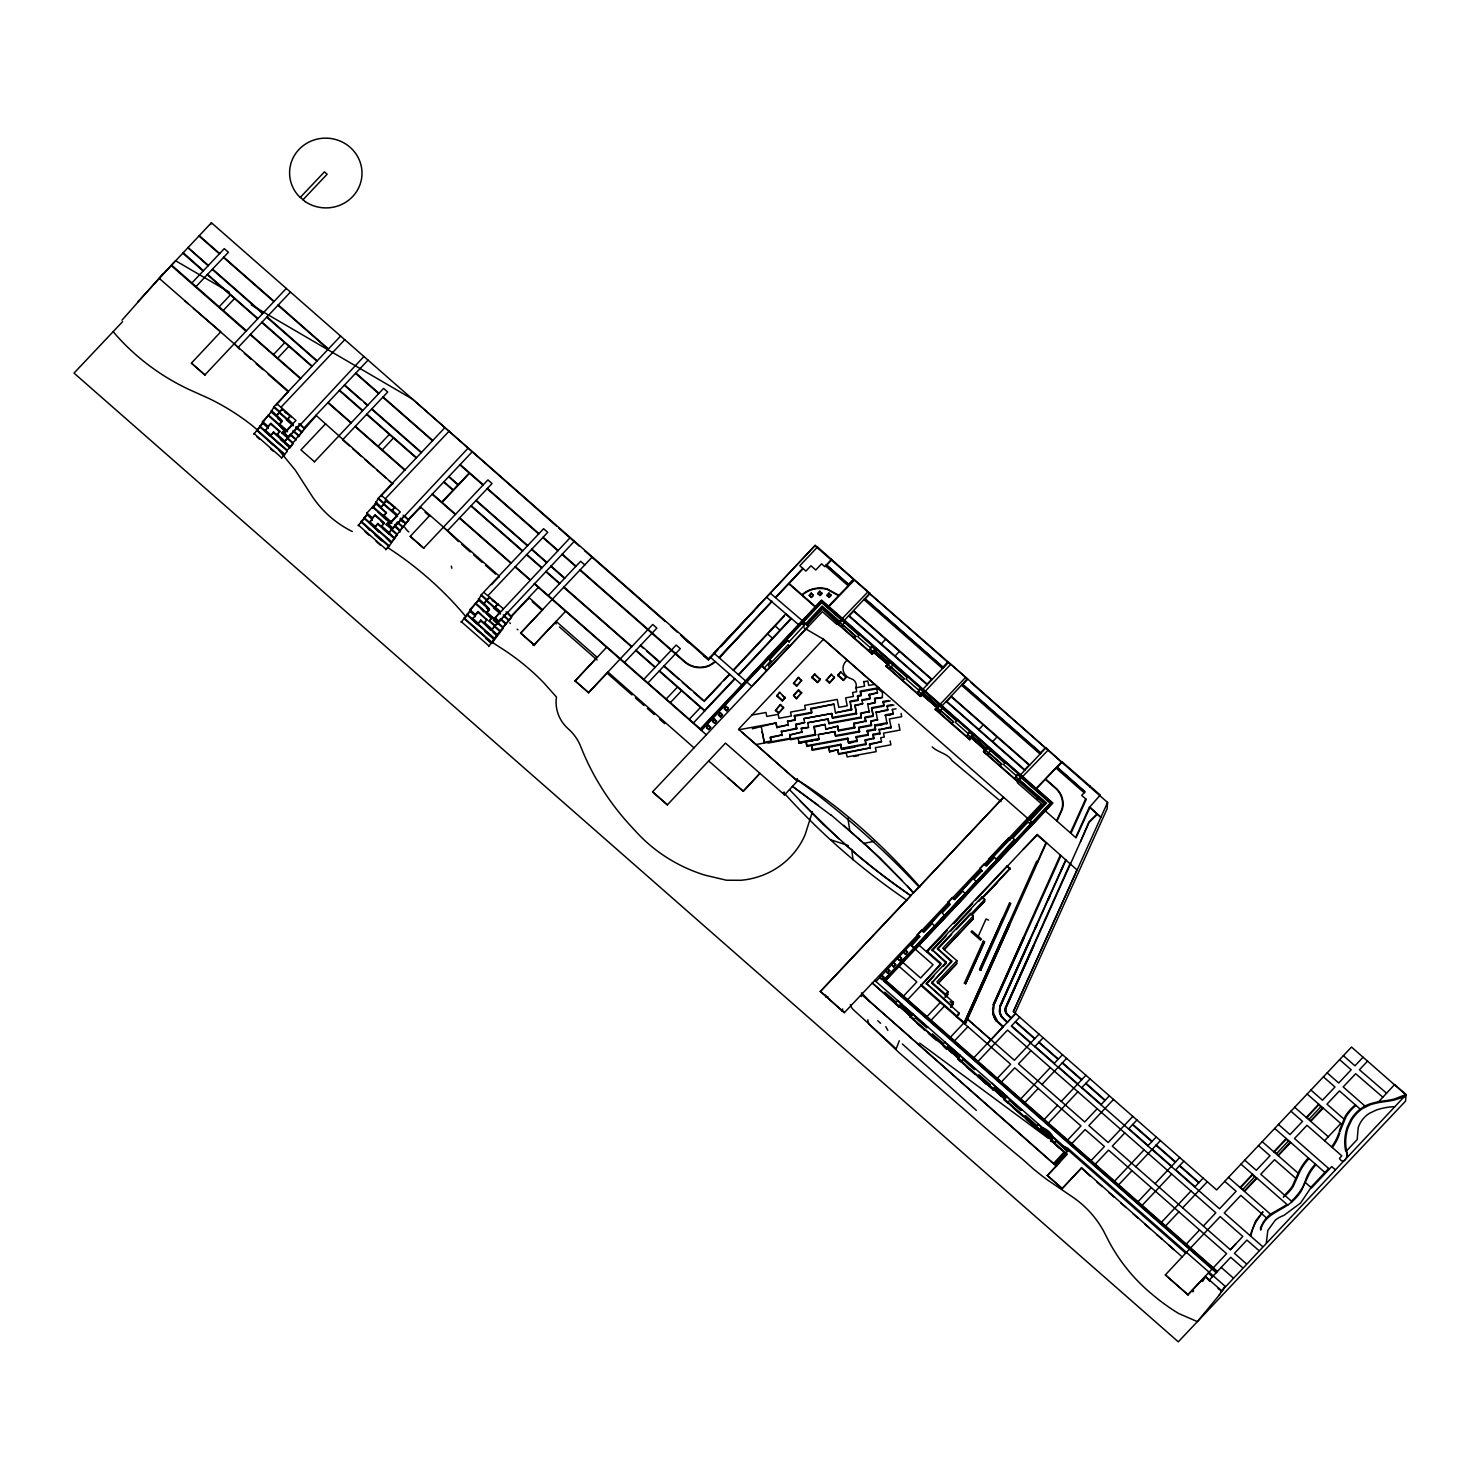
<?xml version="1.0" encoding="UTF-8"?>
<svg xmlns="http://www.w3.org/2000/svg" width="1480" height="1480" viewBox="0 0 1480 1480"><rect width="100%" height="100%" fill="white"/><g stroke="black" fill="none" stroke-linecap="round" stroke-linejoin="round"><path stroke-width="1.5" d="M1002.904 1027.064L996.355 1020.996A19.906 19.184 3.9 0 1 992.692 1011.82L993.524 1003.921L1060.439 854.848M992.581 1009.841L992.617 1008.879M1218.04 1288.525L1221.296 1290.727M159.304 278.443L288.526 391.238L278.24 402.838M171.181 265.586L246.069 331.279M183.039 252.507L203.426 270.729M187.72 247.53L208.107 265.771M191.419 363.137L204.869 374.94L191.419 363.137L220.779 331.816L193.436 308.395M234.228 343.601L239.261 348.91M253.875 434.195L271.043 411.847L282.088 421.523L279.276 424.501L268.232 414.807M256.688 431.217L262.423 423.761L262.571 421.523L268.195 415.565L284.733 430.088L281.921 433.067L292.966 442.742L290.006 447.959L284.475 443.131M265.124 431.587L270.637 436.415M287.139 451.678L287.231 450.197L270.692 435.675L273.541 431.938L277 434.972L279.868 431.254L270.896 423.373L265.179 430.828L259.647 426M267.936 428.608L268.084 426.351L270.896 423.373M267.769 440.152L273.3 444.981M270.988 412.587L274.004 406.611L340.622 336.053M273.449 433.437L273.541 431.938M276.723 405.132L276.815 403.633L295.963 420.45L284.271 432.845L288.36 437.229L300.107 424.075L304.196 428.442M279.276 424.501L282.125 420.764L276.668 415.177L282.292 409.22M276.15 441.262L281.681 446.091M277 434.972L279.868 431.254M276.612 415.936L282.329 408.48L282.236 409.979M279.221 425.241L283.309 429.625M278.814 449.828L284.271 455.414L287.194 450.938L259.611 426.74M281.921 433.067L284.789 429.329L287.546 431.753M281.459 458.393L284.327 454.656L256.743 430.458M290.099 446.461L284.586 441.632L290.302 434.177L295.815 439.005L295.723 440.504M287.805 414.067L284.993 412.402M287.601 419.321L290.45 415.603L287.601 419.321L273.966 407.37M284.586 441.632L363.914 356.495M288.36 437.229L284.271 432.845M293.114 424.168L287.638 418.581M298.572 436.785L304.362 428.589L298.831 423.743M315.906 416.046L295.815 439.005M315.962 415.307L392.774 483.923L389.296 480.871M325.6 423.779L300.94 449.901L314.389 461.686M338.976 436.73L339.05 435.564M358.197 525.696L366.781 514.522L372.294 519.369L369.5 522.348L363.969 517.501M361.009 522.718L366.726 515.28L366.892 513.024L372.498 507.085L389.055 521.589L386.243 524.567L397.288 534.243L388.593 546.916M366.578 526.824L369.297 529.988M369.445 523.087L379.046 532.301M369.5 522.348L375.217 514.892L384.171 522.755L381.322 526.473L377.863 523.457L375.014 527.176L391.553 541.699M372.461 507.825L375.365 503.348L386.41 513.024L383.598 516.002L372.553 506.327M372.257 520.109L372.405 517.87L375.217 514.892M375.31 504.107L378.325 498.131L444.944 427.572M378.029 511.913L386.243 519.924M375.014 527.176L377.863 523.457M381.045 496.651L381.137 495.152L400.285 511.951L388.593 524.346L392.681 528.73L404.429 515.577L408.517 519.961L420.228 507.566M386.41 513.024L380.934 507.437L386.613 500.74M380.675 520.479L383.394 523.643M383.69 505.216L383.838 502.96L386.65 500L386.558 501.498M383.598 516.002L386.447 512.284M383.339 529.045L388.851 533.891M386.243 524.567L389.111 520.849L391.867 523.273M385.984 537.61L390.072 541.995M385.781 549.894L388.648 546.176L361.065 521.977M394.328 539.479L394.42 537.98L388.963 532.393L394.568 526.436L400.1 531.283M391.923 510.841L394.772 507.122L391.923 510.841L378.269 498.871M388.907 533.133L397.491 521.959L403.004 526.806L397.288 534.243M392.681 528.73L468.235 447.996M394.679 524.938L400.137 530.524L400.044 532.023M403.152 515.262L408.665 520.091L400.137 530.524M408.665 520.091L403.004 526.806M410.238 536.37L423.687 548.155L410.238 536.37L429.921 515.28L429.848 516.446L425.019 512.21M420.19 507.973L420.283 506.808L499.038 575.905L498.964 577.107M443.371 527.084L458.486 541.587M461.131 622.34L478.28 599.992L489.325 609.668L486.513 612.646L475.487 602.952M463.943 619.362L469.66 611.906L469.808 609.668L478.243 600.732L481.259 594.757L543.586 528.73L547.73 532.356L488.197 595.423M472.361 619.732L477.874 624.56M475.173 616.753L475.321 614.496L478.132 611.518L487.049 620.139L478.077 612.276L472.416 618.973L466.903 614.145M475.024 628.297L480.538 633.126M488.715 646.538L494.487 638.343L477.929 623.82L480.796 620.083L484.238 623.117L487.105 619.399M480.945 608.558L483.646 611.721M480.685 621.582L480.796 620.083M484.016 592.537L503.219 608.595M486.513 607.984L489.27 610.408L489.38 608.909L483.904 603.322L489.529 597.365M483.849 604.081L489.584 596.625L489.473 598.124M486.457 613.386L490.546 617.771M486.513 612.646L489.38 608.909M486.254 625.67L490.343 630.054M494.487 638.343L500.203 630.887L489.177 621.212L492.026 617.475L503.071 627.15L502.96 628.649L491.526 643.56L485.995 638.712M489.177 621.212L492.026 617.475M497.335 634.606L491.823 629.777L497.502 623.062M495.041 602.212L492.23 600.547M494.838 607.466L497.705 603.748L494.838 607.466L481.204 595.515M528.804 598.198L511.433 616.587L507.344 612.221L498.871 621.896L494.727 618.27L570.299 537.536M491.823 629.777L500.351 619.343L505.882 624.19M497.447 623.82L497.595 621.563L486.569 611.888M498.871 621.896L574.425 541.162M506.086 611.888L511.543 617.475L500.203 630.887M511.599 616.735L503.071 627.15M556.091 621.582L534.021 644.947L520.59 633.163L552.133 599.511M528.785 598.66L528.86 597.439L542.642 609.797L520.59 633.163M534.021 644.947L565.582 611.296M607.873 672.235L588.504 692.732L575.054 680.948L606.615 647.297M588.504 692.732L620.065 659.1M652.551 791.837L667.369 804.843L652.551 791.837L822.38 611.702L837.07 624.579L838.975 622.026M694.065 747.863L607.873 671.994L607.762 673.733L631.904 694.916M706.645 727.79L708.55 725.237L710.585 727.624L708.698 729.603L706.645 727.79L708.55 725.237M708.698 729.603L710.622 727.05M708.883 761.109L743.349 791.356L727.846 777.74M712.565 721.5L714.489 718.966L716.505 721.334L714.637 723.313L712.565 721.5L714.489 718.966M714.637 723.313L716.542 720.779M718.503 715.229L720.409 712.676L722.443 715.062L720.575 717.042L718.503 715.229L720.409 712.676M720.575 717.042L722.481 714.489M724.423 708.938L726.347 706.385L728.382 708.772L726.495 710.752L724.423 708.938L726.347 706.385M726.495 710.752L728.419 708.217M742.091 732.285L795.851 779.72M801.975 623.154L804.362 625.596L801.975 623.154L761.885 665.63L766.659 670.588L751.84 686.424L713.915 653.161L815.184 545.343L817.312 547.212L799.829 565.73L805.916 571.077L810.948 565.767L815.776 570.004L821.567 563.843L824.767 566.655L831.446 559.477M766.659 597.273L799.811 625.744L821.659 602.601L858.992 635.346L857.734 636.659L870.277 647.666L871.516 646.335L875.605 649.923M764.235 668.461L761.885 665.63M738.687 729.788L776.149 722.924L752.34 728.771M770.414 593.313L802.179 620.564M766.64 670.736L808.376 626.022L803.548 621.785M769.323 659.47L770.821 661.116L769.323 659.47L787.563 640.155L789.062 641.802L787.563 640.155M761.238 726.403L764.402 742.997L762.107 731.675M769.822 667.369L768.49 665.612L788.23 644.688L789.599 646.02M771.099 741.036L770.248 737.817L782.162 734.894L770.285 737.077L771.099 741.036L764.438 742.257M775.446 710.529L780.496 704.48L783.549 707.958L778.554 713.249L775.446 710.529L780.496 704.48M776.815 696.062L779.683 692.344L785.14 697.931L782.328 700.91L776.815 696.062L779.683 692.344M776.963 726.902L788.377 724.812L776.908 727.642L776.149 722.924M778.554 713.249L783.605 707.199M782.328 700.91L785.196 697.173M796.758 728.123L781.311 731.693L796.702 728.863L795.963 724.164L804.639 722.573L803.825 718.614L831.816 713.49L832.555 718.207L856.495 713.823L854.941 705.146L862.711 703.721L861.897 699.763L870 698.283L869.204 694.324L877.492 692.807L876.697 688.829L860.305 691.826L861.101 695.804L857.457 696.47L858.252 700.429L850.038 701.927M795.204 719.447L787.508 721.593L795.149 720.187L794.409 715.488L811.762 712.305L810.948 708.346L833.906 704.147L835.46 712.824L851.629 709.864L850.075 701.187L858.308 699.688L857.494 695.711L861.157 695.045L860.343 691.086L878.732 687.719L878.639 689.218L882.505 692.621L882.339 697.505L874.588 698.912L875.383 702.889L867.613 704.295L875.438 702.13L874.625 698.172L882.339 697.505M667.369 804.843L725.459 743.09L784.418 794.816M789.821 734.987L802.068 731.99L789.821 734.987L790.616 738.946M793.502 683.427L798.553 677.396L801.605 680.856L796.61 686.147L793.502 683.427L798.553 677.396M793.521 695.23L796.573 698.708L801.605 692.659L798.515 689.939L793.521 695.23L796.573 698.708M789.876 734.228L790.561 739.686L815.554 735.116L814 726.44L825.082 724.423L825.84 729.122L837.754 726.199L825.84 729.122M799.829 625.429L701.428 730.473M789.506 789.654L822.899 824.193L858.659 856.31A681.688 656.584 3.9 0 0 896.491 885.706L910.829 895.77L896.51 885.447A681.688 656.584 3.9 0 1 858.678 856.051L846.56 845.691M795.149 720.187L794.409 715.488M796.61 686.147L801.642 680.115M796.702 728.863L795.963 724.164M794.705 694.657L798.515 689.939M802.863 623.949L804.454 622.562M805.601 623.783L822.159 606.06L839.604 621.36M798.164 738.538L798.978 742.516M808.376 626.022L806.304 624.209M798.941 743.015L819.051 739.334L798.941 743.015L819.051 739.334L818.292 734.616L834.868 731.582L835.608 736.3L859.547 731.916L858.788 727.198L871.572 724.867L870.777 720.908L877.621 719.65L870.721 721.648L871.535 725.607L858.752 727.957L859.547 731.916M807.007 624.801L822.27 608.983L841.454 626.595M809.32 595.626L811.244 593.091L813.26 595.46L811.391 597.439L809.32 595.626L811.244 593.091M797.516 781.163L738.576 729.196L823.472 639.249L1033.539 823.528L915.362 949.217M811.391 597.439L813.297 594.923M159.322 278.166L211.418 222.74L708.55 658.822L815.184 545.343M803.825 718.614L831.816 713.49M804.639 722.573L795.907 724.904M817.274 547.766L817.33 546.841L869.87 593.313M807.784 722.74L828.19 719.002L807.784 722.74L808.524 727.438L801.216 728.789M806.877 746.16L806.101 741.702L806.859 746.401L847.781 738.927L848.577 742.886L856.994 741.332L856.236 736.633L868.113 734.45L867.298 730.491L875.531 728.993L874.717 725.034L887.057 722.777L886.983 723.776M808.524 727.438L801.272 728.03L802.03 732.748M811.891 677.692L814.74 673.974L820.216 679.561L817.404 682.539L811.891 677.692L814.74 673.974M817.941 593.758L819.846 591.223L821.881 593.591L820.013 595.571L817.941 593.758L819.846 591.223M794.353 716.227L811.706 713.064L810.948 708.346M820.013 595.571L821.918 593.036M812.335 750.249L811.577 745.55L812.335 750.249L840.77 745.051L841.565 749.01L865.948 744.551L865.208 739.834L873.885 738.243L873.071 734.284L879.934 733.026L879.841 734.284M815.554 735.116L814 726.44M822.214 607.522L838.957 622.396L822.214 607.522L806.285 624.579M817.404 682.539L820.253 678.802M827.043 595.607L828.966 593.073L830.983 595.441L829.115 597.421L827.043 595.607L828.966 593.073M818.292 734.616L834.868 731.582M831.39 560.162L831.464 559.218M829.115 597.421L831.038 594.886M826.321 680.301L831.371 674.27L834.424 677.748L829.429 683.038L826.321 680.301L831.371 674.27M825.082 724.423L813.945 727.198M829.429 683.038L834.48 676.989M861.36 717.782L860.546 713.823L869.278 711.473L860.601 713.064L861.36 717.782L828.948 723.702L828.19 719.002M841.158 619.713L837.68 623.913L872.146 654.123L875.568 650.497M829.651 751.933L828.893 747.215L829.651 751.933L837.921 749.676L829.688 751.193M833.906 704.147L810.892 709.087M837.828 675.583L840.696 671.865L846.153 677.452L843.341 680.43L837.828 675.583L840.696 671.865M835.46 712.824L851.685 709.105M1019.868 779.683L1017.333 782.716L1041.347 803.77L844.34 1012.672L820.346 991.378L1003.607 797.258L913.419 893.032L912.365 891.83M888.444 700.484L883.153 701.465L883.949 705.423L871.628 707.68L873.219 715.599L865.005 717.115L865.8 721.075L853.942 723.239L854.682 727.957L838.513 730.917L837.754 726.199M843.341 680.43L846.209 676.712M838.716 753.653L870.407 747.844L838.66 754.393L837.921 749.676M840.733 745.55L840.807 744.311L812.372 749.509M840.807 744.311L841.528 749.509L854.83 747.086M853.904 579.901L838.864 595.312M854.256 580.216L828.911 606.541M846.375 753.727L847.226 756.928L876.179 751.637L875.383 747.678L890.904 744.829L890.109 740.87M847.763 739.168L847.818 738.168L806.915 745.661M847.818 738.168L848.558 743.127L852.758 742.368M855.884 636.382L843.341 625.245L841.787 626.91L843.341 625.245L855.884 636.382L854.33 638.047L855.903 636.252M856.495 713.823L854.941 705.146M855.921 687.46L856.698 691.752L852.591 692.51L853.387 696.47L845.635 697.894L847.226 705.812L838.809 707.348L837.218 699.43L804.676 705.387L805.471 709.346L790.524 712.084L791.338 716.043L778.998 718.299L778.202 714.341L766.788 716.431L765.993 712.472L751.933 715.043M854.682 727.957L853.942 723.239M856.976 741.591L856.236 736.633M867.761 592.055L842.416 618.381M847.263 660.117A10.934 10.527 3.9 0 0 850.963 678.617A7.308 7.049 3.9 0 1 855.884 687.793L864.561 686.202L863.691 681.448M869.833 593.869L948.384 662.781M862.711 703.721L854.885 705.886M844.34 1012.672L820.346 991.378M853.886 723.998L865.8 721.075M865.948 744.551L865.208 739.834M861.841 700.502L869.944 699.023L869.204 694.324M872.146 654.123L876.234 649.258M867.298 730.491L867.243 731.49L875.476 729.732L874.68 725.774L887.001 723.516L885.447 714.84L893.199 713.434L892.403 709.457L896.048 708.791M872.46 653.79L869.038 650.201L872.164 646.908M868.038 735.449L868.113 734.45M874.957 651.145L888.777 662.688L874.976 650.774L873.718 652.292L887.501 664.39M865.763 721.815L864.949 717.856L873.163 716.357L871.628 707.68M869.5 745.384L869.611 743.885L881.488 741.702L880.674 737.743L884.318 737.077L883.505 733.118L899.988 730.102L898.786 724.164M872.996 735.542L873.071 734.284M876.697 688.829L878.639 689.218M865.153 740.592L873.885 738.243M874.662 726.033L874.717 725.034M887.889 709.549L875.975 712.472L887.834 710.308L887.094 705.59L892.292 704.628M877.492 692.807L869.149 695.063M875.457 729.991L875.531 728.993M901.061 713.416L901.727 716.709L889.388 718.966L890.997 726.902L879.083 729.825L890.942 727.642M871.572 708.421L883.893 706.163L883.153 701.465M923.224 693.102L938.098 706.145L923.224 692.899L920.375 696.451L885.928 666.222L890.035 661.357M886.243 665.889L889.702 668.923M881.488 741.702L869.555 744.625M887.538 664.002L873.7 652.476M885.928 666.222L888.167 663.355M885.373 715.839L885.447 714.84M891.589 667.573L890.016 669.349L891.589 667.573L904.132 678.58L902.56 680.356L904.132 678.58M890.904 728.141L890.997 726.902M892.329 710.456L892.403 709.457M874.643 980.352L1185.647 1253.171M893.199 713.434L889.258 715.136M879.805 977.133L881.84 979.52L883.745 976.967L881.692 975.154L879.805 977.133L881.84 979.52M881.692 975.154L883.708 977.522M885.743 970.861L887.778 973.23L889.684 970.677L887.612 968.864L885.743 970.861L887.778 973.23M887.612 968.864L889.647 971.25M891.682 964.572L893.698 966.939L895.622 964.405L893.55 962.592L891.682 964.572L893.698 966.939M893.55 962.592L895.585 964.96M897.601 958.282L899.637 960.668L901.542 958.115L899.489 956.302L897.601 958.282L899.637 960.668M899.489 956.302L901.505 958.689M899.1 1007.14L901.616 1003.958L899.1 1007.14L872.164 982.868L899.137 1006.604M920.375 696.451L950.456 664.594M920.69 696.118L917.286 692.529L920.412 689.218M914.215 1019.239L899.711 1006.474L910.663 1016.353L912.587 1013.578L910.034 1016.945L958.245 1058.108M903.54 952.01L905.575 954.378L907.481 951.844L905.409 950.012L903.54 952.01L905.575 954.378M900.95 1005.161L911.921 1014.78L900.969 1004.976M922.577 693.935L937.469 706.996M905.409 950.012L907.443 952.398M876.012 981.555L918.71 935.804L910.496 945.054L933.066 964.757L920.579 977.984L902.874 962.444M911.606 945.868L919.746 936.711L917.341 934.601L921.707 929.958L924.13 932.086L932.234 923.483L934.62 926.166M914.011 947.995L997.02 859.547L994.597 857.42L986.494 866.022L984.07 863.913L979.705 868.538L982.073 871.221M911.31 1015.243L900.34 1005.642L911.273 1015.687M917.341 934.601L919.746 936.711M914.233 1019.165L915.473 1017.852L926.813 1027.805L927.757 1026.935M972.564 736.374L986.346 748.473L972.564 736.189L969.714 739.723L935.268 709.512L965.33 677.655M921.707 929.958L923.058 931.734L949.309 903.392L923.058 931.734M921.948 694.786L936.877 707.292M937.488 706.626L936.84 707.847M939.023 712.195L942.187 708.328M939.356 712.509L940.929 710.844L953.471 721.851L940.929 710.844M1010.082 869.075L1007.399 865.652L926.85 950.974L941.003 963.388L920.949 985.551L1010.618 1064.231L997.335 1078.31M943.13 667.721L864.561 598.808L943.13 667.721L948.421 662.096M947.311 930.236L926.776 951.973L926.85 950.974M959.058 1013.097L956.487 1016.742L959.058 1013.097L926.332 983.331L946.312 962.167L932.178 949.753L981.98 896.991L984.736 899.415L984.607 901.413L971.935 914.825M943.186 966.422L946.257 963.166L932.178 949.753M927.442 1027.231L912.605 1014.207L910.034 1016.945M950.808 1007.066L953.453 1002.274L931.605 983.108L951.64 960.945L937.488 948.532L970.566 913.493L973.322 915.917L973.119 918.913L944.074 949.679L973.119 918.766M951.899 723.646L953.471 721.851M931.549 1034.964L932.474 1033.965L943.5 1043.622L945.036 1041.976M931.605 983.108L951.566 961.945L937.488 948.532M931.845 1034.705L946.682 1047.711L948.551 1045.731L944.74 1042.309M944.61 915.584L942.224 912.901L950.345 904.299L947.94 902.19L952.306 897.565L954.711 899.674L962.833 891.071L965.201 893.754M962.148 684.408L1040.699 753.45L962.13 684.537L967.458 678.784L1045.953 748.38M947.94 902.19L949.272 903.966M946.257 963.166L946.312 962.167M947.977 991.582L945.48 994.227L945.276 997.224L947.773 994.579L947.977 991.582L936.914 981.888L956.894 960.723L942.741 948.31L973.322 915.917M952.306 897.565L953.638 899.322L981.092 869.74L953.638 899.322M967.458 678.784L815.147 545.916M943.186 1046.101L946.645 1049.394L949.198 1045.713L947.255 1048.746M951.566 961.945L951.64 960.945M953.453 1002.274L950.826 1006.918L953.323 1004.273L950.105 1001.461M948.551 1046.786L959.521 1056.22M969.714 739.723L973.822 734.857M970.029 739.39L966.625 735.801L969.752 732.508M971.324 737.502L985.07 750.175L983.516 751.822L1017.963 782.051L1022.365 776.852M956.691 963.72L938.246 983.257L956.691 963.72L956.894 960.723M958.892 1057.072L947.922 1047.452L958.873 1057.256L960.168 1055.333L957.597 1059.014L961.445 1062.104M970.492 914.492L970.566 913.493M961.501 1061.308L963.073 1059.347M961.797 1060.975L947.293 1048.303M983.516 751.822L987.604 746.956M983.83 751.489L987.882 755.059M976.393 881.913L974.007 879.25L982.11 870.647L979.705 868.538M985.736 748.954L971.935 737.04M987.271 754.523L990.435 750.656M987.604 754.818L989.177 753.172L1001.72 764.18L989.177 753.172M981.924 897.99L981.98 896.991M1008.546 837.976L1009.897 839.752L1008.546 837.976L988.807 858.881L990.157 860.657L985.421 865.671M975.024 1068.893L960.206 1055.961L957.615 1058.755L993.21 1089.983L995.115 1087.43L1006.067 1097.235L1006.714 1096.162L1004.161 1099.843L1007.991 1102.933M975.339 1068.689L974.414 1069.541L963.055 1059.588M990.157 860.657L988.807 858.881M978.039 1076.663L986.439 1084.303M978.095 1075.868L979.039 1074.795L990.379 1084.766M978.41 1075.534L993.228 1088.54L995.096 1086.561L991.933 1083.12M1000.147 765.956L1001.72 764.18M996.077 859.325L1014.355 839.438L1012.838 838.106L1028.138 821.899L1030.505 824.582M1007.325 866.651L1007.399 865.652M993.191 1090.224L995.744 1086.542L1006.696 1096.402M993.802 1089.576L1004.772 1099.196M1019.554 780.015L1046.638 802.974L1030.08 820.512M1005.42 1098.086L994.467 1088.281L1004.791 1098.752M1008.361 1101.73L1009.601 1100.417L1020.941 1110.463L1021.885 1109.519M1028.711 819.291L1043.974 803.474L985.458 865.115M1029.395 819.902L1027.286 818.644M1033.151 823.787L1052.243 803.048L821.567 600.695L700.391 729.566M1020.608 1110.074L1006.752 1096.791L1004.161 1099.585L1039.755 1130.812C1043.289 1124.541 1064.767 1153.438 1041.014 1129.314M1048.025 750.193L1022.68 776.519M1045.305 803.215L1019.258 780.163L1045.305 803.215L1029.377 820.272M1024.641 1116.697L1025.585 1115.642L1036.925 1125.595L1038.479 1124.079M1061.53 762.052L1036.185 788.377M1061.881 762.348L1046.008 747.826M1039.737 1131.053L1039.811 1130.017C1040.551 1122.136 1059.144 1138.435 1050.782 1139.637L1059.329 1148.239M1040.348 1130.406L1054.907 1142.652M1041.642 1128.463L1052.613 1137.898M1061.031 855.57L994.208 1004.217L993.358 1010.378M1065.767 859.732L999.944 1006.123L999.314 1011.155A13.246 12.765 3.9 0 0 999.536 1012.468M1081.51 1168.09L1062.122 1188.607L1047.303 1175.601L1067.302 1154.178L1050.782 1139.637M1054.592 1142.893L1056.147 1141.265L1067.505 1151.218M1053.538 1163.465L1055.629 1164.779L1066.266 1153.272L1064.176 1151.958L1053.538 1163.465L861.527 994.245L1056.628 1166.444L1055.629 1164.779M1054.592 1163.872L1065.211 1152.864M1077.126 870.037L1037.221 834.48M1084.784 792.115L1056.628 767.288L1084.784 792.115L1081.695 795.389L1086.246 799.385L1070.947 833.37M1062.122 1188.607L1081.51 1167.85L1182.483 1257.168M1090.057 787.064L1090.112 786.121M1089.854 807.618L1076.034 837.828L1045.398 810.966M1067.154 1150.996L1053.298 1137.62L1050.726 1140.433L1064.157 1152.217M1068.43 1150.349L1065.933 1152.994M1097.032 813.926L1088.799 822.121L1080.474 841.732M1097.383 814.222L1089.188 822.362L1070.577 863.691M1081.51 1167.85L1090.039 1176.064M970.825 682.465L1107.577 802.438L1107.151 808.672L1014.817 1013.67M1165.333 1274.909L1187.996 1294.796L1165.333 1274.909L1189.383 1249.194M1221.259 1291.356L1405.982 1094.849L1351.499 1047.063L1216.634 1189.92L1013.356 1011.617L1077.144 869.5M1382.745 1097.124L1355.68 1073.722L1343.192 1086.949L1364.875 1105.967L1369.573 1104.043A76.849 74.019 3.9 0 1 1376.937 1102.064L1378.713 1101.694L1394.623 1084.544L1406 1094.534L1405.556 1101.102L1178.302 1341.823L74.019 373.108L122.581 321.66M1386.501 1093.147L1359.436 1069.744L1367.557 1061.142M535.242 644.133L534.28 645.484L532.671 644.929M830.854 839.845L848.318 845.543M1250.878 1236.281L1250.878 1236.244A45.029 43.364 3.9 0 1 1256.483 1221.185L1262.958 1211.824L1255.651 1220.778L1250.064 1235.578M1002.589 1017.611L1002.127 1017.056A12.784 12.303 3.9 0 1 999.777 1011.117L1000.388 1006.289L1066.118 859.825M999.721 1010.1L1000.388 1006.252L1030.432 939.56M919.82 886.816C884.541 846.745 841.084 806.748 796.591 779.405C839.993 810.356 883.024 848.41 919.321 887.297M797.369 778.647L796.462 779.96M861.379 996.503L862.193 993.561M211.418 222.74L210.771 224.516M993.136 1005.031L1023.549 937.247M899.285 1040.736L896.196 1048.839L853.405 1009.748A9.546 9.194 3.9 0 1 850.408 1004.513M965.053 1024.419L1046.527 842.638M965.053 1024.253L1009.656 925.037M978.243 936.304L986.013 919.024L988.585 920.098M983.257 941.28L964.386 983.183L965.682 983.738L984.533 941.817L983.257 941.28L984.533 941.706L965.682 983.738L964.405 983.145M1002.996 917.748L979.612 969.678L980.889 970.214M964.128 1023.013L1036.703 861.212L1037.924 861.841M964.146 1022.846L1009.379 922.373M1037.498 861.619L1045.972 842.749L1037.239 835.109L1023.217 849.372M1070.188 863.395L1005.494 1007.695A7.326 7.086 2 0 0 1007.011 1014.558L1011.155 1018.295M1070.558 863.728L1005.938 1007.825A6.864 6.623 2 0 0 1007.362 1014.244L1008.472 1015.336M1070.355 832.851L1085.673 798.885M994.208 1004.18L1024.234 937.524M999.962 1006.104L1030.024 939.338M1034.724 928.904L1036.611 924.723M1047.877 899.692L1049.764 895.511M1061.031 870.481L1062.918 866.318M1075.683 837.514L1089.539 806.748L1100.88 817.293L1089.502 807.303L1100.269 795.038L1061.937 761.663L1045.639 779.035L1056.776 788.84A22.219 21.405 3.9 0 1 1062.344 809.227L1056.979 821.123M1035.13 929.144L1036.999 924.982M1048.265 899.97L1050.134 895.807M1033.281 945.831L1005.494 1007.677A7.326 7.067 3.9 0 0 1007.029 1014.522L1008.158 1015.632M1033.725 945.998L1005.938 1007.825A6.864 6.604 3.9 0 0 1007.38 1014.226M1013.356 1011.598L1107.577 802.438M1311.058 1187.515L1300.569 1203.036L1283.77 1215.487A26.474 25.493 3.9 0 0 1275.298 1220.168L1267.842 1230.38L1266.325 1242.774M1056.628 820.808L1061.881 809.116A21.756 20.96 3.9 0 0 1056.461 789.154L1045.342 779.35L1036.536 788.673M1302.622 1187.367L1305.656 1180.226A21.849 21.035 3.9 0 1 1306.6 1177.377A49.358 47.545 3.9 0 1 1309.911 1171.105A52.004 50.08 3.9 0 1 1314.425 1165.111L1315.35 1164.076M812.446 811.614L805.213 834.461A77.256 74.407 3.9 0 1 740.759 880.285L726.476 880.23L704.998 875.161A153.606 147.945 3.9 0 1 636.899 832.63L629.703 824.823A263.625 253.913 3.9 0 1 583.86 754.134L579.957 744.718A46.75 45.029 3.9 0 0 569.689 730.158L567.765 728.401A37.333 35.964 3.9 0 1 556.462 697.024L543.808 682.835A234.617 225.978 3.9 0 0 503.441 649.572L492.063 642.227M906.555 900.377L906.796 900.488M1302.659 1187.33L1300.347 1190.808A52.873 50.931 3.9 0 1 1292.595 1200.058L1291.411 1201.112M1221.204 1292.299L1224.645 1287.175M1202.574 1281.458L1204.812 1278.128M1219.206 1295.037L1225.218 1286.342L1067.487 1147.98L1063.214 1146.223M825.6 995.152L826.007 997.261L827.875 996.688M121.971 320.198L163.281 273.541M392.496 540.885L397.029 534.909M1287.082 1204.572L1270.469 1214.173A55.204 53.169 3.9 0 0 1266.492 1217.947L1266.343 1218.114A31.857 30.673 3.9 0 0 1263.217 1222.388L1260.498 1227.623L1260.664 1230.083C1264.383 1213.526 1282.586 1210.973 1293.224 1200.687A53.724 51.745 3.9 0 0 1301.105 1191.289L1307.432 1177.71A48.396 46.62 3.9 0 1 1310.688 1171.568A51.097 49.21 3.9 0 1 1315.128 1165.667L1316.034 1164.668M137.714 301.976L175.565 260.721L229.345 292.134M756.206 608.484L761.312 602.934M720.945 646.686L754.911 609.871M771.82 601.195L719.021 657.638L742.294 632.996M719.373 657.952L772.153 601.49M733.211 670.088L786.01 613.645M733.562 670.403L784.456 615.976M738.39 674.64L790.857 618.548L786.028 614.311M738.742 674.936L791.523 618.492M745.624 680.985L821.529 600.066L1052.89 803.029L1029.562 827.727M913.993 948.014L1032.152 822.325M914.326 948.31L1050.93 803.104L1021.755 777.518M915.029 948.92L1033.188 823.232M926.776 951.973L947.293 930.162M953.601 923.446L972.545 903.281M975.69 899.933L1037.239 834.461M981.851 898.767L1010.1 868.686L1007.344 866.281M971.935 914.659L984.607 901.172M945.258 997.372L947.755 994.708M958.966 1014.244L956.783 1016.557L965.238 1023.975M987.16 1043.826L1003.403 1026.528L997.649 1021.404L993.746 1013.652A20.165 19.425 3.9 0 1 993.469 1007.288M1212.046 1269.082L1188.014 1294.556M1213.304 1267.75L1226.587 1253.652L1203.943 1233.784L1108.557 1150.127L1095.255 1164.205M1124.782 1132.921L1112.294 1146.149L1230.324 1249.694L1235.763 1243.903M1209.345 1279.978L1230.713 1257.297L1242.701 1267.805M191.919 282.921L224.276 248.64L228.419 252.266L196.063 286.546M300.236 197.488L324.453 171.847L327.136 174.196L302.919 199.856M219.151 306.804L230.362 294.946M223.295 310.449L234.488 298.59M204.869 374.94L286.306 288.433M238.354 347.226L290.45 292.06M273.541 354.534L284.752 342.657M277.685 358.16L288.877 346.302M280.96 407.278L344.748 339.697M270.692 435.675L273.504 432.697L290.043 447.219M284.216 433.585L293.003 424.298M304.251 427.702L368.039 360.121M292.966 442.742L295.778 439.764L290.246 434.917M287.231 450.197L292.855 444.24M314.371 461.945L383.598 388.389L387.723 392.015L343.193 439.19M378.121 446.257L389.314 434.399M382.266 449.883L393.458 438.025M381.082 495.893L392.792 483.498M372.387 508.01L377.03 503.108M385.281 498.779L449.069 431.198M380.934 507.437L383.746 504.458L397.528 516.557M381.322 526.473L384.134 523.513L375.161 515.632M388.537 525.104L397.306 515.798M408.572 519.221L472.361 451.641M394.42 537.98L397.232 535.002L391.719 530.154M423.687 548.155L487.919 479.909L492.045 483.535L447.515 530.71M491.508 584.6L499.001 576.663M477.929 623.82L480.741 620.841L497.299 635.364M494.727 618.27L500.407 611.554L494.894 606.726M511.488 615.846L538.646 587.079M548.303 595.552L580.659 561.271L584.804 564.898M552.447 599.178L592.351 556.887M575.054 680.948L597.143 657.324L556.11 621.341L556.036 623.968M620.361 658.766L652.736 624.486L656.861 628.112L624.505 662.393M643.818 679.338L676.175 645.058L680.319 648.684L647.944 682.965M666.222 698.986L677.433 687.127M703.518 655.621L708.495 659.877L717.818 649.979M670.366 702.612L681.559 690.753M775.557 597.236L802.826 568.357M775.909 597.532L788.822 583.841L815.091 606.874M803.159 568.653L789.136 583.509L801.957 594.757A26.955 25.974 3.9 0 1 827.209 588.929L838.846 595.312M831.464 560.106L826.784 565.064L848.614 584.212L853.294 579.254M729.474 674.066L704.147 700.891L664.15 665.815M704.166 701.52L720.76 683.945M723.776 680.763L729.807 674.362M689.329 719.262L700.521 707.403M734.635 678.599L704.628 710.4L659.47 670.773M693.473 722.888L734.987 678.913M700.059 729.27L768.897 656.324M701.095 730.177L821.622 601.971L841.473 619.38M769.304 659.784L787.545 640.47M770.84 660.802L764.272 668.072L766.677 670.181M789.062 641.802L804.38 625.282M806.97 625.171L822.27 608.983M828.56 606.226L838.549 595.645L827.08 589.355A26.511 25.53 3.9 0 0 802.308 595.053L815.406 606.56M838.846 623.709L841.972 620.416M844.488 620.194L869.87 593.184M869.907 593.813L865.226 598.771L943.093 667.091L947.773 662.134M841.491 626.04L844.618 622.729M796.61 697.949L801.605 692.659M871.683 652.532L874.81 649.221M881.285 643.911L885.669 639.286M743.385 790.857L759.943 773.337L743.349 791.356M895.086 656.01L899.452 651.385M887.094 666.037L890.202 662.726M889.739 668.35L892.847 665.057M784.4 795.056L797.535 780.922M923.039 689.107L948.421 662.226L967.439 678.913L942.057 705.793M919.931 694.841L923.058 691.548M935.268 709.512L935.619 708.606L939.06 711.64M936.433 709.309L939.541 706.015M967.476 679.413L962.795 684.37L1040.662 752.691L1045.342 747.733M969.27 738.132L972.397 734.82M978.872 729.51L983.238 724.885M992.655 741.61L997.039 736.985M984.663 751.637L987.789 748.325M1017.981 774.817L1014.873 778.129L1043.974 803.659M1020.627 774.706L1046.008 747.696M1017.519 780.441L1020.627 777.148M820.346 991.619L910.385 896.233M1061.956 762.293L1057.275 767.251L1084.766 791.356M1009.897 839.752L1027.102 821.511M881.877 978.946L883.745 976.967M887.815 972.674L889.684 970.677M893.735 966.385L895.622 964.405M899.674 960.095L901.542 958.115M905.612 953.823L907.481 951.844M1029.655 823.232L1031.264 821.529M1030.561 824.027L1050.264 803.14L1017.352 774.262L1016.094 775.576L1003.57 764.587L1004.809 763.255L986.994 747.622M963.628 895.437L883.209 980.611L1216.19 1272.708M982.72 875.198L985.902 871.85M1003.07 853.646L1010.692 845.58M964.257 895.437L883.875 980.592L1216.505 1272.375M982.923 875.66L986.032 872.368M1004.606 852.702L1010.785 846.135M965.423 895.529L885.188 980.537L1217.115 1271.708M966.44 895.123L885.836 980.5L1217.43 1271.394M953.62 923.538L972.582 903.466M932.104 950.752L946.109 935.915M950.789 930.976L971.028 909.534M978.798 901.283L1010.155 868.076M986.549 893.994L997.539 882.376M937.432 949.531L951.603 934.509M956.32 929.514L984.736 899.415M903.54 996.04L916.841 981.943L899.137 966.422M907.684 999.666L940.929 964.386L919.117 945.258M926.277 984.33L933.954 976.189M926.998 1016.594L940.281 1002.515M931.124 1020.238L944.425 1006.141M950.438 1037.166L963.739 1023.087M954.582 1040.792L967.865 1026.713M973.877 1057.737L1015.595 1013.56L1007.14 1022.551L1001.757 1017.26A13.246 12.765 3.9 0 1 999.907 1013.745M978.021 1061.364L1007.547 1030.08L1215.82 1212.786L1203.333 1226.014M1019.72 1017.186L1011.303 1026.121L1219.557 1208.809L1236.096 1191.289L1224.755 1181.317M1039.034 1034.131L1014.373 1060.254L967.384 1019.036L990.916 1039.83M1001.461 1081.936L1014.762 1067.857L1080.974 1125.928L1067.672 1140.007M1031.005 1050.652L1018.517 1063.88L1084.711 1121.951L1097.198 1108.724M1034.742 1046.693L1043.178 1037.758M1020.774 1098.881L1050.301 1067.598M1054.056 1063.62L1062.492 1054.704M1024.918 1102.508L1038.202 1088.411M1041.957 1084.452L1066.618 1058.33M1044.233 1119.435L1057.515 1105.357M1061.271 1101.398L1085.932 1075.257M1048.358 1123.08L1077.884 1091.796M1081.639 1087.819L1090.076 1078.883M1100.954 1104.764L1109.371 1095.829M1071.816 1143.633L1085.099 1129.555L1104.413 1146.501L1091.111 1160.579M1113.515 1099.455L1088.855 1125.595L1108.168 1142.523L1132.829 1116.401M1047.303 1175.601L1059.532 1162.651M1128.537 1128.963L1136.955 1120.027M1114.57 1181.151L1144.095 1149.868M1147.833 1145.89L1156.269 1136.973M1118.695 1184.777L1131.996 1170.698M1135.752 1166.721L1160.413 1140.599M1138.009 1201.723L1151.311 1187.626M1155.048 1183.667L1179.727 1157.527M1142.153 1205.349L1171.679 1174.066M1175.416 1170.088L1183.852 1161.171M1161.467 1222.277L1190.993 1191.012M1194.73 1187.034L1203.166 1178.099M1165.592 1225.921L1178.894 1211.824M1182.631 1207.865L1207.31 1181.725M1186.276 1244.07L1199.577 1229.973M1240.036 1187.496L1252.524 1174.269M1273.762 1151.773L1286.25 1138.545M1306.248 1117.4L1318.736 1104.173M1363.062 1057.22L1354.958 1065.822L1343.378 1055.666M1242.849 1189.347L1254.707 1176.785M1276.555 1153.623L1288.433 1141.062M1309.06 1119.25L1320.918 1106.689M1190.642 1247.88L1220.168 1216.597L1242.812 1236.447L1230.324 1249.694M1244.532 1191.418L1257.02 1178.191M1278.239 1155.714L1290.727 1142.486M1310.725 1121.341L1323.213 1108.113M1324.563 1140.729L1340.788 1123.524M1187.996 1294.796L1205.183 1276.592M1192.751 1291.855L1193.657 1290.893M1331.556 1146.87L1331.87 1146.538A48.933 47.12 3.9 0 0 1338.845 1132.848M1332.241 1147.463L1332.648 1147.037A49.802 47.971 3.9 0 0 1339.733 1133.107M1310.855 1187.33L1328.652 1168.497M1347.614 1156.676L1346.578 1150.83L1357.197 1139.582L1358.215 1127.649A28.194 27.14 3.9 0 1 1369.204 1113.423L1376.345 1110.037A61.18 58.923 3.9 0 1 1394.845 1106.652M1406 1094.534L1394.271 1099.048A79.217 76.294 3.9 0 1 1384.54 1100.805A77.163 74.333 3.9 0 0 1379.97 1101.472L1378.454 1101.749M1219.705 1294.501L1197.376 1321.621L1178.635 1313.482A200.762 193.381 3.9 0 1 1152.883 1294.945L1148.221 1291.004A180.597 173.956 3.9 0 1 1108.761 1241.165L1103.729 1231.305A100.936 97.218 3.9 0 0 1071.761 1196.451L1046.915 1179.56A329.596 317.442 3.9 0 1 1033.095 1168.682L1022.495 1159.21A2188.772 2108.149 3.9 0 1 971.935 1116.197L898.934 1052.539L869.075 1024.123A9.546 9.194 3.9 0 1 867.872 1019.757M1355.273 1104.783L1351.573 1108.354A42.217 40.663 3.9 0 0 1345.283 1116.197L1339.659 1129.888A48.933 47.12 3.9 0 1 1339.271 1131.368M715.173 661.523L709.549 665.223A22.515 21.682 3.9 0 1 684.815 661.579L580.179 569.782M715.506 661.856L709.752 665.63A22.959 22.107 3.9 0 1 684.519 661.93L579.864 570.115M1355.995 1105.412L1355.773 1105.579A46.102 44.4 3.9 0 0 1346.134 1116.567L1340.547 1130.091A49.802 47.971 3.9 0 1 1340.177 1131.608M1364.782 1106.004L1359.436 1109.704A40.478 38.98 3.9 0 0 1350.963 1119.361L1347.281 1127.131A48.267 46.49 3.9 0 0 1345.653 1150.977C1349.852 1155.214 1343.544 1166.055 1339.456 1158.378L1341.823 1155.861L1306.988 1125.3L1294.501 1138.527L1329.336 1169.089M920.024 886.409L918.673 887.686M843.6 1011.414L841.51 1010.692L842.768 1008.935M1403.947 1097.013L1394.456 1099.936A80.087 77.145 3.9 0 1 1384.67 1101.694A76.386 73.575 3.9 0 0 1378.639 1102.637L1377.14 1102.952A75.98 73.186 3.9 0 0 1369.87 1104.894L1362.581 1108.483A39.535 38.092 3.9 0 0 1351.777 1119.823L1348.169 1127.427A47.36 45.602 3.9 0 0 1346.578 1150.83M863.506 843.489L873.774 841.399M798.996 742.276L819.088 738.576M863.673 681.762L867.779 681.004L868.779 685.425L874.865 684.315M883.098 702.205L890.165 700.91M887.038 706.33L893.976 705.072M832.611 717.449L856.55 713.064M828.985 722.962L861.397 717.023M885.391 715.599L893.162 714.174M756.521 744.44L790.672 738.187M768.046 743.071L815.61 734.376M838.568 730.158L854.737 727.198M876.715 725.644L882.876 724.515M835.663 735.542L859.602 731.157M856.18 737.373L868.057 735.209L867.262 731.25M848.632 742.127L857.031 740.592M841.621 748.27L866.004 743.793M853.849 756.465L858.308 755.651M919.672 1043.086L1048.303 1138.305M1038.35 796.629L1039.09 798.849L1036.722 798.349M1050.393 1140.932L1054.667 1142.708M352.277 531.505L351.685 531.227A103.6 99.77 3.9 0 1 312.317 496.522L295.26 470.104L279.424 450.808M251.249 304.936L412.587 399.193L556.313 525.955M804.047 627.909L823.472 639.249L878.713 687.96M932.16 746.901C938.098 752.599 947.681 753.394 951.992 760.591L1001.091 801.66M387.409 547.415L388.778 548.266A351.63 338.68 3.9 0 1 463.536 613.867L465.941 616.753M818.459 805.435L792.41 786.324L831.224 815.369M910.533 944.481L914.048 947.422M831.242 815.129L868.02 846.893L902.412 880.841M257.464 429.94L251.822 425.241A233.562 224.96 3.9 0 0 209.05 398.509L189.144 389.555A225.053 216.765 3.9 0 1 116.772 335.849L113.165 331.65M843.766 825.359L879.768 857.697L907.98 886.89M825.507 565.878L848.003 585.636M863.932 599.585L942.483 668.498M961.519 685.185L1040.07 754.097M1055.98 768.065L1084.156 792.78M853.59 610.555L932.141 679.468M951.159 696.155L1029.729 765.068M828.93 593.628L830.983 595.441M827.08 595.053L829.152 596.865M848.595 615.846L927.146 684.759M946.164 701.446L1024.734 770.359M819.809 591.778L821.881 593.591M817.977 593.221L820.049 595.034M841.787 619.047L1022.07 777.185M889.406 662.023L907.24 677.655L905.982 678.987L918.525 689.976L919.765 688.663L923.853 692.252M938.746 705.312L956.561 720.945L955.322 722.259L967.846 733.266L969.104 731.934L973.192 735.523M811.207 593.647L813.26 595.46M874.347 651.441L888.13 663.725M1339.64 1059.643L1351.203 1069.781L1338.716 1083.008L1327.153 1072.87M809.357 595.09L811.429 596.903M840.011 622.488L842.657 624.801M870.203 648.98L872.849 651.293M888.259 664.798L890.904 667.129M891.589 667.702L904.132 678.71M918.451 691.29L921.096 693.62M921.966 694.601L936.84 707.662M937.599 708.087L940.244 710.4M967.791 734.58L970.436 736.892M971.287 737.891L985.088 749.99M985.828 750.397L988.473 752.728M1016.039 776.889L1018.684 779.22M837.717 623.339L872.183 653.568M885.965 665.667L920.412 695.896M935.305 708.938L969.752 739.168M983.553 751.266L1018 781.496M1323.398 1076.83L1334.979 1086.986L1322.491 1100.214L1310.91 1090.057M1360.213 1109.13L1339.456 1090.908L1326.968 1104.136L1343.766 1118.88M837.884 674.843L843.397 679.69M775.113 625.966L779.942 630.202M1307.173 1094.034L1341.454 1124.097M826.377 679.561L829.485 682.28M814.685 674.713L820.216 679.561M767.62 633.976L772.449 638.213M811.928 676.952L817.46 681.78M1294.686 1107.262L1328.3 1136.751M798.497 678.136L801.605 680.856M1290.93 1111.221L1302.511 1121.378L1290.024 1134.605L1278.442 1124.448M793.558 682.687L796.647 685.407M798.46 690.679L801.568 693.417M1335.312 1169.718L1331.723 1166.555L1311.539 1187.941L1305.748 1182.853M782.384 695.508L785.14 697.931M1274.706 1128.426L1324.896 1172.456M776.871 695.304L782.384 700.151M780.441 705.239L783.549 707.958M775.502 709.771L778.61 712.49M710.16 657.12L741.887 684.962M1262.218 1141.654L1298.145 1173.178M559.015 528.323L579.402 546.194M584.545 550.708L665.297 621.6M1258.463 1145.612L1270.043 1155.769L1256.298 1170.31L1244.736 1160.172M1296.147 1178.672L1274.52 1159.691L1260.775 1174.251L1284.455 1195.008M199.245 235.635L219.669 253.524M223.794 257.168L274.133 301.328M278.277 304.954L328.449 348.966M355.866 373.016L378.973 393.292M383.117 396.918L432.771 440.467M460.188 464.535L483.294 484.793M487.438 488.418L538.961 533.633M543.105 537.259L558.108 550.43M562.252 554.057L576.053 566.155M198.931 235.949L219.355 253.857M223.48 257.483L273.837 301.643M277.963 305.287L328.135 349.28M355.552 373.349L378.658 393.606M382.802 397.25L432.456 440.8M459.873 464.85L469.197 473.026L441.762 502.09L432.456 493.913M482.98 485.126L469.53 473.322L442.095 502.386L455.544 514.189M487.124 488.752L538.646 533.966M542.79 537.591L557.812 550.764M561.938 554.39L575.739 566.489M1285.139 1195.618L1292.077 1201.705M726.31 706.959L728.382 708.772M724.479 708.384L726.532 710.197M1240.98 1164.131L1287.785 1205.183M981.629 939.282L971.971 930.809L971.028 931.808L980.685 940.263M720.371 713.231L722.443 715.062M188.016 247.53L208.421 265.438M212.565 269.064L262.904 313.224M267.048 316.85L317.201 360.861M344.637 384.93L367.743 405.187M371.868 408.813L421.523 452.381M448.958 476.43L458.264 484.608M476.19 500.332L527.731 545.528M531.857 549.173L546.879 562.326M551.023 565.971L564.805 578.07M212.251 269.397L262.589 313.557M266.733 317.183L316.887 361.194M344.322 385.244L360.824 399.73M364.117 402.615L367.429 405.52M371.554 409.146L421.208 452.695M448.644 476.763L457.949 484.922M475.876 500.666L527.416 545.861M531.542 549.487L546.564 562.659M550.708 566.304L564.49 578.403M640.692 645.243L660.006 662.171M640.377 645.576L643.596 648.388M646.816 651.219L659.692 662.504M663.836 666.148L678.969 679.413M682.317 682.354L690.735 689.736M694.083 692.677L702.501 700.059M718.54 714.655L720.612 716.468M207.57 274.355L257.909 318.514M262.053 322.141L312.206 366.152M339.642 390.221L362.748 410.478M366.874 414.104L416.528 457.671M443.963 481.721L453.269 489.899M471.195 505.624L522.736 550.819M526.862 554.463L541.884 567.617M546.028 571.262L559.81 583.361M563.954 586.987L631.886 646.575M636.012 650.201L655.326 667.147M182.706 253.154L203.112 271.062M207.256 274.688L257.594 318.848M261.738 322.474L311.892 366.485M339.327 390.535L362.434 410.811M366.559 414.437L416.213 457.986M443.649 482.055L452.954 490.213M470.881 505.957L522.422 551.152M526.547 554.778L541.569 567.95M545.713 571.595L559.495 583.693M563.64 587.32L631.572 646.908M635.697 650.534L655.011 667.462M659.155 671.106L704.665 711.029M714.433 719.521L716.505 721.334M712.601 720.945L714.673 722.758M1228.493 1177.359L1270.469 1214.173M708.513 725.811L710.585 727.624M1261.386 1213.47L1240.814 1195.415L1224.256 1212.934L1262.68 1246.641M1262.07 1214.062L1266.492 1217.947M706.682 727.235L708.754 729.048M171.513 265.012L246.401 330.706M250.527 334.332L300.699 378.344M328.135 402.412L351.223 422.67M355.367 426.296L405.021 469.863M459.688 517.815L511.229 563.01M515.355 566.637L530.376 579.809M534.521 583.453L700.355 728.937M250.231 334.665L300.385 378.677M327.82 402.726L350.927 423.003M355.052 426.629L404.706 470.178M432.142 494.246L455.23 514.504M459.374 518.148L510.915 563.344M515.04 566.97L530.062 580.141M534.206 583.786L706.256 734.709M1008.472 1015.298L1011.451 1017.963M1015.613 1021.552L1034.909 1038.498M1039.053 1042.123L1058.367 1059.051M1062.511 1062.696L1081.806 1079.623M1085.95 1083.249L1105.264 1100.195M1132.848 1124.393L1152.143 1141.339M1156.287 1144.965L1175.601 1161.892M1179.745 1165.537L1199.041 1182.465M1015.298 1021.885L1034.612 1038.831M1038.738 1042.457L1058.052 1059.384M1062.196 1063.01L1081.492 1079.956M1085.636 1083.582L1104.949 1100.528M1132.533 1124.726L1151.847 1141.654M1155.973 1145.298L1175.268 1162.244M1179.412 1165.87L1198.726 1182.816M532.226 601.694L540.848 609.242M559.459 626.965L597.069 659.969M1007.455 1022.217L1002.127 1017.001A12.784 12.34 2 0 1 999.777 1011.155M1011.617 1025.788L1030.913 1042.734M1035.057 1046.36L1054.37 1063.288M1058.496 1066.932L1077.81 1083.86M1081.954 1087.486L1101.25 1104.432M1128.852 1128.63L1148.147 1145.576M1152.291 1149.202L1171.605 1166.129M1175.73 1169.774L1195.045 1186.701M184.908 300.903L188.312 303.9M244.348 353.368L251.138 359.325M256.225 363.784L263.014 369.741M268.102 374.218L288.471 392.071M342.454 439.782L349.391 445.868M352.851 448.903L361.527 456.525M365.005 459.559L373.682 467.181M377.141 470.214L385.818 477.837M461.853 544.548L470.289 551.948M473.655 554.908L482.091 562.308M485.477 565.268L495.596 574.148M635.346 697.931L643.966 705.498M647.408 708.513L654.308 714.562M659.488 719.114L664.649 723.646M1258.944 1250.619L1246.937 1240.073L1234.468 1253.32L1246.456 1263.846M281.552 408.591L291.135 416.99M385.873 500.092L395.456 508.51M385.281 500.111L388.315 502.774M931.66 982.11L945.48 994.227M274.004 406.611L279.535 411.459M378.325 498.131L383.838 502.96M391.96 510.082L397.491 514.929M296.019 426.721L301.55 431.568M400.34 518.24L405.871 523.069M279.424 412.957L293.225 425.056M295.982 427.48L301.495 432.308M400.303 518.981L405.816 523.827M488.807 596.736L498.372 605.135M286.269 419.746L293.17 425.796M400.248 519.739L403.004 522.144M926.332 983.331L950.956 1004.92M271.154 410.349L276.668 415.177M375.476 501.849L380.989 506.697M481.259 594.757L486.772 599.604M293.17 430.458L298.683 435.286M503.274 614.866L508.787 619.713M293.114 431.198L298.627 436.045M397.436 522.718L402.949 527.546M486.661 601.102L500.462 613.201M504.606 616.827L508.732 620.453M277.889 418.637L280.645 421.06M493.506 607.891L500.407 613.941M520.609 632.904L534.04 644.707M575.073 680.689L588.522 692.492M921.023 984.552L956.561 1015.742M956.802 1016.409L965.256 1023.808M279.332 423.743L287.213 430.661M383.635 515.262L391.516 522.163M478.391 598.494L483.904 603.322M500.407 618.585L505.92 623.432M388.593 524.346L392.718 527.99M494.783 617.512L498.927 621.138M281.977 432.308L287.49 437.155M386.299 523.827L391.812 528.656M270.84 424.131L279.812 431.993M287.397 438.654L292.911 443.482M475.432 603.711L491.971 618.233M493.358 619.436L503.015 627.909M493.303 620.194L496.059 622.599M262.571 421.523L268.084 426.351M277.056 434.214L284.641 440.874M366.892 513.024L372.405 517.87M381.378 525.733L388.963 532.393M489.214 620.453L494.746 625.3M262.46 423.021L267.991 427.85M377.825 524.198L394.365 538.72M494.635 626.798L500.148 631.627M280.349 439.486L283.106 441.91M1233.173 1277.906L1221.185 1267.398M265.216 430.088L270.748 434.917M369.538 521.589L375.069 526.436M469.808 609.668L475.321 614.496M484.293 622.359L491.878 629.019M363.932 518.259L391.516 542.457M469.715 611.166L475.228 615.995M493.099 632.478L497.243 636.104M472.471 618.233L477.985 623.062M256.798 429.718L284.382 453.916M361.12 521.219L388.704 545.417M466.848 614.885L494.431 639.082M374.81 534.817L381.692 540.866M484.719 631.368L494.376 639.823M253.931 433.437L281.514 457.635M358.253 524.956L385.836 549.154M464.036 617.863L491.619 642.061M256.65 436.618L259.407 439.024M270.433 448.718L273.19 451.123M365.098 531.745L369.242 535.371M376.142 541.421L380.268 545.066M463.98 618.603L491.563 642.801M1208.309 1273.059L1212.435 1276.685M904.706 1007.251L912.549 1014.115M949.18 1045.935L960.15 1055.555M1038.164 1124.356L1041.642 1127.409L1039.774 1129.37L1024.956 1116.364M461.168 621.582L488.77 645.779M993.82 1089.317L1004.791 1098.937M1040.366 1130.147L1051.336 1139.767M910.089 1016.223L946.719 1048.34M948.828 1050.116L951.955 1052.854M957.671 1057.96L993.265 1089.169M998.501 1093.702L1001.645 1096.439M1004.217 1098.789L1039.811 1130.017M1045.046 1134.531L1048.192 1137.269M917.045 1023.42L925.055 1030.45M928.256 1033.262L936.489 1040.477M966.403 1066.729L974.691 1073.999M1012.949 1107.558L1022.902 1116.29M1026.251 1119.232L1034.687 1126.613M1221.314 1290.467L1205.201 1276.352L1209.974 1281.458M1096.883 1182.058L1102.027 1186.572M1108.871 1192.584L1113.996 1197.08M1120.86 1203.092L1125.984 1207.588M1132.829 1213.6L1137.972 1218.114M1144.817 1224.127L1149.96 1228.622M1156.805 1234.635L1161.948 1239.13M1168.793 1245.142L1173.936 1249.657M1047.322 1175.361L1062.14 1188.366M670.495 626.151L677.415 632.238M680.874 635.29L708.495 659.877M899.711 1006.474L910.663 1016.298M838.864 838.79L800.255 801.05M902.319 1043.974L976.338 1110.407M861.416 992.839L870.092 1001.664M682.336 636.752L688.737 642.764M877.788 1020.719L880.545 1023.327M907.573 886.187L910.182 889.332M908.535 887.241L911.81 891.163M910.737 889.684L912.346 891.793M912.365 891.534L913.419 892.773M885.798 1026.676L887.834 1030.358M876.03 711.713L877.566 720.39M879.12 729.067L879.879 733.784L873.034 735.042L873.829 739.001M867.668 703.555L869.223 712.232M869.611 743.885L870.351 748.584M850.427 703.907L851.629 709.864M837.717 726.957L838.513 730.917M831.76 714.23L832.555 718.207M834.812 732.341L835.608 736.3M837.865 750.434L838.66 754.393M828.134 719.743L828.948 723.702M787.563 720.852L788.322 725.552M781.366 730.935L782.106 735.653M776.112 723.683L776.908 727.642M847.892 818.311L849.927 831.371M851.721 849.317L852.98 859.51M905.834 899.562A680.282 655.215 3.9 0 1 784.511 793.428M1309.023 1158.526A60.477 58.257 3.9 0 0 1302.604 1166.795A57.905 55.778 3.9 0 0 1299.403 1172.641L1293.206 1186.461A44.437 42.809 3.9 0 1 1286.694 1194.249L1283.364 1197.08L1286.046 1193.602A43.512 41.921 3.9 0 0 1292.41 1185.98L1298.589 1172.197A60.125 57.923 3.9 0 1 1308.32 1157.915M517.963 629.796A37.277 35.909 3.9 0 1 517.13 629.259M510.434 623.543A37.277 35.909 3.9 0 1 509.786 622.803M451.825 568.246A21.627 20.831 3.9 0 1 451.363 566.137M404.836 527.305A15.855 15.263 3.9 0 0 408.332 531.561A8.862 8.547 3.9 0 0 408.868 531.968M996.355 1021.07A19.906 19.24 2 0 1 992.692 1011.876M826.136 565.101L848.632 584.97L826.136 565.101M883.967 993.21L899.1 1005.975L900.969 1003.995L897.805 1000.536L896.251 1002.182L884.892 992.229L883.967 993.21M852.554 859.584L852.61 859.51M782.957 793.262L784.289 792.133L783.031 793.151M1009.545 902.911L979.594 969.659L980.889 970.195L1010.822 903.448L1009.545 902.911M853.627 611.185L849.243 615.81L927.109 684.112L931.494 679.487L853.627 611.185M951.196 696.784L946.83 701.409L1024.697 769.711L1029.062 765.086L951.196 696.784M1252.561 1174.898L1240.703 1187.46L1244.495 1190.79L1256.354 1178.228L1252.561 1174.898M1286.286 1139.175L1274.409 1151.755L1278.202 1155.066L1290.079 1142.505L1286.286 1139.175M1318.773 1104.802L1306.914 1117.381L1310.707 1120.711L1322.565 1108.131L1318.773 1104.802M305.213 201.613L298.202 195.471A36.205 34.873 3.9 0 1 316.221 139.342A36.205 34.873 3.9 0 1 361.49 179.043A36.205 34.873 3.9 0 1 305.213 201.613"/></g></svg>
